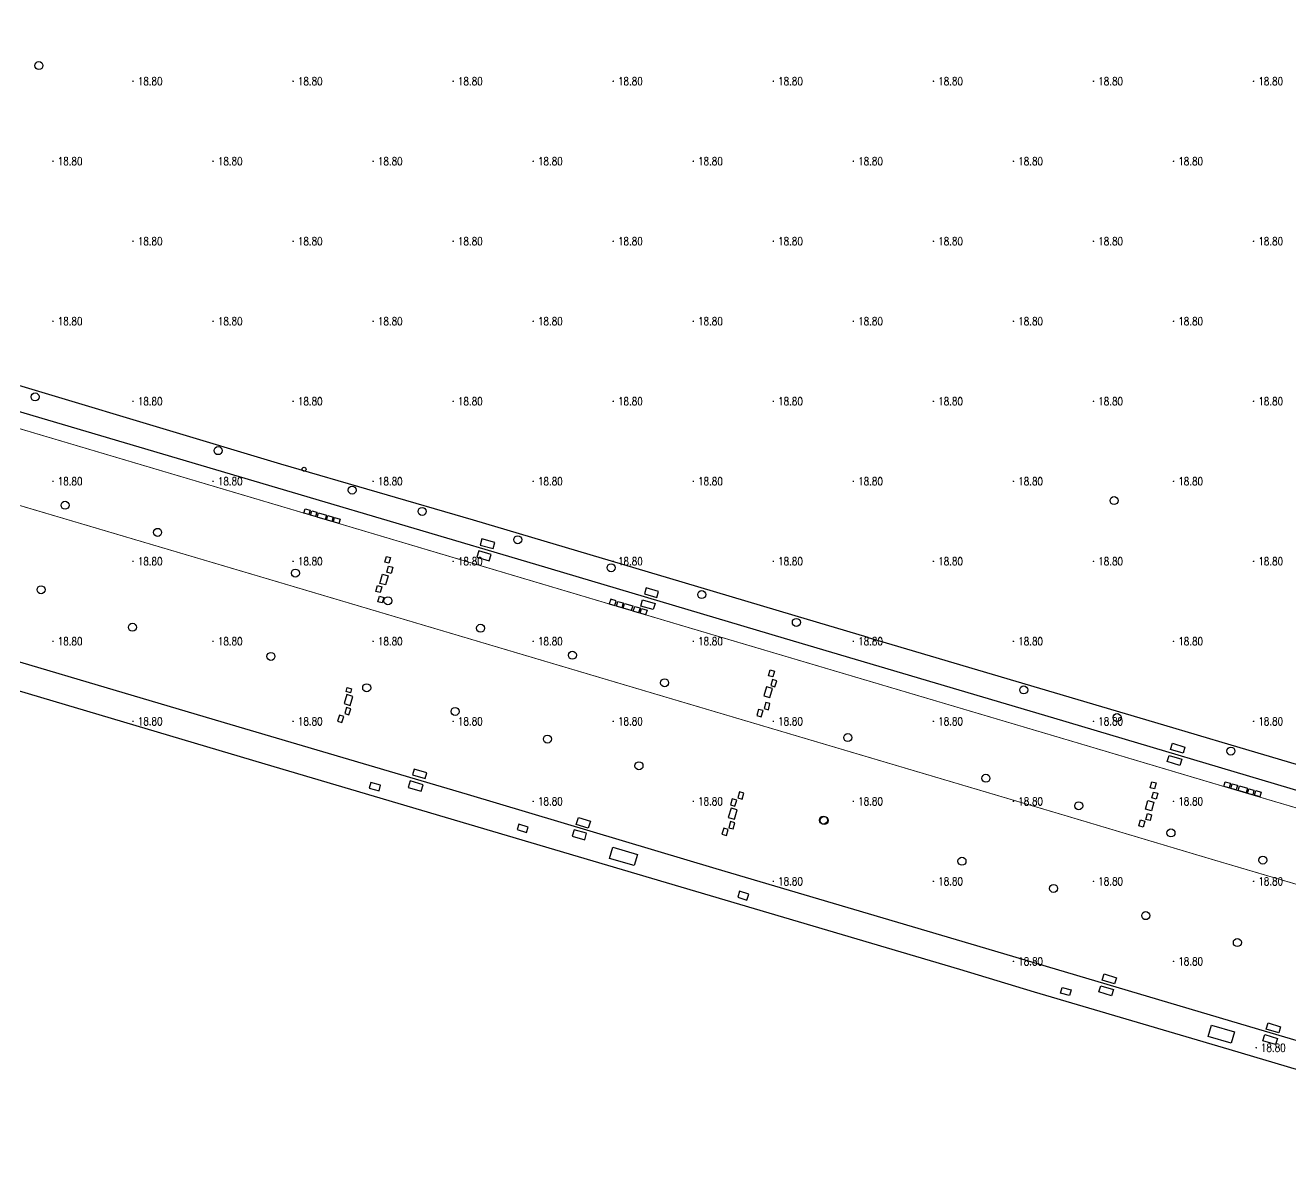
# Model space of a CAD drawing. Extents: x 404846 to 408477, y 3390929 to 3392894.
# Drawn here: x 406067.9 to 406226, y 3391548.5 to 3391691.4 of the extents above; entities that cross this region are included whole.
import ezdxf
from ezdxf.enums import TextEntityAlignment as Align

# ---------------------------------------------------------------- set-up
doc = ezdxf.new("R2010")
doc.units = 0
doc.header["$LTSCALE"] = 0.5
doc.layers.get('0').update_dxf_attribs({"linetype": 'CONTINUOUS'})
for name, color, linetype in [('3221', 6, 'CONTINUOUS'), ('DLSS', 4, 'CONTINUOUS'), ('FZTZ', 7, 'CONTINUOUS'), ('GCD', 1, 'CONTINUOUS'), ('GXYZ', 2, 'CONTINUOUS'), ('JMD', 6, 'CONTINUOUS')]:
    doc.layers.add(name, color=color, linetype=linetype)
doc.styles.add('HZ', font='rs.shx', dxfattribs={"width": 0.8, "bigfont": 'hztxt.shx'})
doc.linetypes.add('444', pattern='A,4.5,[145,AAA.SHX,S=1,R=0,X=0,Y=1],4.5,-0.5,[146,AAA.SHX,S=1,R=0,X=0,Y=0],-0.5', length=10)
doc.linetypes.add('445', pattern='A,8,-0.5,[147,AAA.SHX,S=1,R=0,X=0,Y=0],-1.5', length=10)

# ---------------------------------------------------------------- blocks, each defined once
blk = doc.blocks.new('GC200')
at = {"linetype": 'Continuous', "const_width": 0.2, "flags": 128}
blk.add_lwpolyline([(-0.1, 0, 1), (0.1, 0, 1)], format="xyb", close=True, dxfattribs=at)
blk = doc.blocks.new('gc170')
at = {"linetype": 'Continuous'}
blk.add_circle((0, 0), 0.5, dxfattribs=at)
blk = doc.blocks.new('gc188')
blk.add_circle((0, 0), 1)

msp = doc.modelspace()

# ---------------------------------------------------------------- linework, layer by layer
at = {"layer": '3221', "color": 6}
for points in [[(405808.271, 3391719.92, 19.638), (405830.758, 3391713.274, 19.26), (405874.14, 3391700.367, 19.474), (405924.657, 3391685.396, 19.144), (405936.752, 3391681.798, 19.114), (405972.082, 3391671.265, 19.695), (405994.146, 3391664.784, 19.216), (406010.252, 3391660.021, 18.977), (406061.062, 3391644.905, 19.137), (406101.252, 3391633.013, 19.101)], [(405799.769, 3391691.15, 19.638), (405822.229, 3391684.512, 19.26), (405865.595, 3391671.61, 19.474), (405916.122, 3391656.635, 19.144), (405928.2, 3391653.043, 19.114), (405928.181, 3391653.049, 19.114), (405963.569, 3391642.499, 19.695), (405985.618, 3391635.987, 19.216), (406001.709, 3391631.191, 18.977), (406052.507, 3391616.15, 19.137), (406092.74, 3391604.246, 19.101), (406092.747, 3391604.244, 19.101), (406123.114, 3391595.266, 19.424), (406154.17, 3391585.997, 19.424), (406187.854, 3391576.04, 19.394)], [(406101.252, 3391633.013, 19.101), (406131.657, 3391624.024, 19.424), (406162.712, 3391614.756, 19.424), (406196.359, 3391604.809, 19.394)], [(406196.359, 3391604.809, 19.394), (406229.384, 3391594.991, 19.624), (406274.477, 3391581.675, 19.052)], [(406187.854, 3391576.04, 19.394), (406220.861, 3391566.227, 19.624), (406265.981, 3391552.903, 19.052)]]:
    msp.add_polyline3d(points, dxfattribs=at)
at = {"layer": 'DLSS', "linetype": 'Continuous', "const_width": 0.1, "flags": 128}
for points, elevation in [([(405932.447, 3391671.321), (405977.088, 3391658.049), (406009.01, 3391648.611), (406055.584, 3391634.8), (406098.087, 3391622.21), (406148.1, 3391607.353), (406197.598, 3391592.671)], 19.238), ([(406058.199, 3391643.628), (406100.699, 3391631.004), (406150.704, 3391616.115), (406200.198, 3391601.434)], 19.247), ([(406200.198, 3391601.434), (406218.934, 3391595.851), (406274.287, 3391579.517)], 19.351), ([(406197.598, 3391592.671), (406216.331, 3391587.075), (406271.696, 3391570.738)], 19.351)]:
    msp.add_lwpolyline(points, dxfattribs=dict(at, elevation=elevation))
at = {"layer": 'DLSS', "linetype": 'Continuous', "flags": 128}
for points, elevation in [([(406059.395, 3391610.479), (406097.826, 3391599.073)], 19.532), ([(406097.826, 3391599.073), (406136.958, 3391587.499), (406184.609, 3391573.411)], 19.536), ([(406184.609, 3391573.411), (406193.945, 3391570.588), (406218.281, 3391563.417)], 19.689), ([(406218.281, 3391563.417), (406268.583, 3391548.465)], 19.5)]:
    msp.add_lwpolyline(points, dxfattribs=dict(at, elevation=elevation))
at = {"layer": 'FZTZ', "linetype": 'Continuous', "flags": 128}
for points, elevation in [([(406103.329, 3391630.221), (406102.689, 3391630.412), (406102.852, 3391630.958), (406103.491, 3391630.768), (406103.329, 3391630.221)], 19.736), ([(406103.689, 3391630.707), (406104.343, 3391630.508), (406104.178, 3391629.966), (406103.525, 3391630.165), (406103.689, 3391630.707)], 19.727), ([(406104.53, 3391630.451), (406105.543, 3391630.143), (406105.38, 3391629.606), (406104.367, 3391629.914), (406104.53, 3391630.451)], 19.727), ([(406105.707, 3391630.094), (406106.361, 3391629.895), (406106.199, 3391629.363), (406105.545, 3391629.562), (406105.707, 3391630.094)], 19.727), ([(406106.547, 3391629.838), (406107.223, 3391629.633), (406107.063, 3391629.105), (406106.387, 3391629.311), (406106.547, 3391629.838)], 19.727), ([(406126.551, 3391626.748), (406124.948, 3391627.186), (406124.737, 3391626.41), (406126.339, 3391625.973), (406126.551, 3391626.748)], 19.393), ([(406112.811, 3391624.278), (406113.025, 3391625), (406113.53, 3391624.85), (406113.316, 3391624.129), (406112.811, 3391624.278)], 19.644), ([(406126.094, 3391625.219), (406124.555, 3391625.686), (406124.317, 3391624.902), (406125.856, 3391624.436), (406126.094, 3391625.219)], 19.399), ([(406112.198, 3391621.622), (406112.512, 3391622.753), (406113.235, 3391622.551), (406112.921, 3391621.421), (406112.198, 3391621.622)], 19.634), ([(406113.076, 3391623.003), (406113.279, 3391623.771), (406113.811, 3391623.631), (406113.608, 3391622.862), (406113.076, 3391623.003)], 19.615), ([(406111.703, 3391620.625), (406111.904, 3391621.344), (406112.448, 3391621.192), (406112.247, 3391620.473), (406111.703, 3391620.625)], 19.672), ([(406147.016, 3391620.616), (406145.476, 3391621.078), (406145.248, 3391620.318), (406146.788, 3391619.856), (406147.016, 3391620.616)], 19.692), ([(406111.961, 3391619.327), (406112.167, 3391620.03), (406112.701, 3391619.873), (406112.495, 3391619.171), (406111.961, 3391619.327)], 19.686), ([(406141.726, 3391619.434), (406141.041, 3391619.637), (406140.866, 3391619.044), (406141.551, 3391618.841), (406141.726, 3391619.434)], 19.671), ([(406145.024, 3391619.564), (406146.575, 3391619.119), (406146.354, 3391618.349), (406144.803, 3391618.794), (406145.024, 3391619.564)], 19.692), ([(406141.938, 3391619.371), (406142.611, 3391619.172), (406142.436, 3391618.579), (406141.763, 3391618.778), (406141.938, 3391619.371)], 19.671), ([(406142.781, 3391619.122), (406143.792, 3391618.823), (406143.616, 3391618.228), (406142.605, 3391618.527), (406142.781, 3391619.122)], 19.671), ([(406144.037, 3391618.75), (406144.703, 3391618.553), (406144.527, 3391617.96), (406143.862, 3391618.157), (406144.037, 3391618.75)], 19.671), ([(406144.908, 3391618.493), (406145.585, 3391618.293), (406145.407, 3391617.694), (406144.731, 3391617.894), (406144.908, 3391618.493)], 19.671), ([(406160.772, 3391610.074), (406160.983, 3391610.816), (406161.511, 3391610.666), (406161.3, 3391609.924), (406160.772, 3391610.074)], 19.491), ([(406107.981, 3391608.097), (406108.13, 3391608.604), (406108.661, 3391608.448), (406108.512, 3391607.941), (406107.981, 3391608.097)], 19.813), ([(406160.498, 3391608.685), (406160.175, 3391607.562), (406160.934, 3391607.343), (406161.258, 3391608.466), (406160.498, 3391608.685)], 19.48), ([(406161.257, 3391609.618), (406161.027, 3391608.844), (406161.561, 3391608.686), (406161.79, 3391609.459), (406161.257, 3391609.618)], 19.48), ([(406108.084, 3391607.732), (406107.726, 3391606.589), (406108.469, 3391606.356), (406108.827, 3391607.5), (406108.084, 3391607.732)], 19.805), ([(406108.046, 3391606.118), (406107.809, 3391605.362), (406108.335, 3391605.198), (406108.571, 3391605.953), (406108.046, 3391606.118)], 19.796), ([(406159.523, 3391605.876), (406159.295, 3391605.106), (406159.84, 3391604.945), (406160.068, 3391605.715), (406159.523, 3391605.876)], 19.52), ([(406160.423, 3391606.73), (406160.216, 3391605.973), (406160.734, 3391605.832), (406160.941, 3391606.588), (406160.423, 3391606.73)], 19.468), ([(406107.144, 3391605.149), (406106.925, 3391604.411), (406107.461, 3391604.252), (406107.68, 3391604.99), (406107.144, 3391605.149)], 19.813), ([(406212.543, 3391600.381), (406210.978, 3391600.867), (406211.221, 3391601.649), (406212.786, 3391601.163), (406212.543, 3391600.381)], 19.605), ([(406212.145, 3391598.852), (406210.58, 3391599.339), (406210.824, 3391600.121), (406212.388, 3391599.635), (406212.145, 3391598.852)], 19.605), ([(406118.086, 3391597.936), (406116.498, 3391598.415), (406116.281, 3391597.698), (406117.869, 3391597.219), (406118.086, 3391597.936)], 19.479), ([(406112.294, 3391596.394), (406111.075, 3391596.734), (406110.882, 3391596.04), (406112.101, 3391595.701), (406112.294, 3391596.394)], 20.027), ([(406117.604, 3391596.455), (406116.004, 3391596.939), (406115.755, 3391596.115), (406117.355, 3391595.631), (406117.604, 3391596.455)], 19.459), ([(406209.172, 3391596.674), (406208.966, 3391595.937), (406208.428, 3391596.087), (406208.633, 3391596.824), (406209.172, 3391596.674)], 19.665), ([(406217.826, 3391596.823), (406218.479, 3391596.639), (406218.316, 3391596.057), (406217.662, 3391596.24), (406217.826, 3391596.823)], 19.756), ([(406218.702, 3391596.566), (406219.356, 3391596.382), (406219.192, 3391595.8), (406218.538, 3391595.983), (406218.702, 3391596.566)], 19.756), ([(406219.607, 3391596.304), (406220.597, 3391596.012), (406220.428, 3391595.44), (406219.438, 3391595.733), (406219.607, 3391596.304)], 19.763), ([(406220.756, 3391595.96), (406221.41, 3391595.776), (406221.246, 3391595.193), (406220.593, 3391595.377), (406220.756, 3391595.96)], 19.756), ([(406221.639, 3391595.723), (406222.293, 3391595.539), (406222.129, 3391594.956), (406221.475, 3391595.14), (406221.639, 3391595.723)], 19.756), ([(406156.236, 3391594.702), (406156.006, 3391593.957), (406156.563, 3391593.785), (406156.793, 3391594.529), (406156.236, 3391594.702)], 19.517), ([(406157.119, 3391595.56), (406156.911, 3391594.821), (406157.454, 3391594.669), (406157.662, 3391595.407), (406157.119, 3391595.56)], 19.517), ([(406208.887, 3391594.287), (406208.59, 3391593.189), (406207.859, 3391593.388), (406208.156, 3391594.485), (406208.887, 3391594.287)], 19.465), ([(406209.381, 3391595.388), (406209.175, 3391594.651), (406208.637, 3391594.801), (406208.842, 3391595.538), (406209.381, 3391595.388)], 19.665), ([(406156.078, 3391593.535), (406155.729, 3391592.374), (406156.49, 3391592.145), (406156.838, 3391593.306), (406156.078, 3391593.535)], 19.477), ([(406208.625, 3391592.708), (406208.419, 3391591.971), (406207.881, 3391592.122), (406208.086, 3391592.858), (406208.625, 3391592.708)], 19.665), ([(406130.722, 3391591.172), (406129.567, 3391591.52), (406129.364, 3391590.849), (406130.52, 3391590.501), (406130.722, 3391591.172)], 19.413), ([(406137.018, 3391592.372), (406138.525, 3391591.896), (406138.244, 3391591.006), (406136.736, 3391591.482), (406137.018, 3391592.372)], 19.75), ([(406155.157, 3391591.044), (406154.931, 3391590.268), (406155.497, 3391590.103), (406155.724, 3391590.879), (406155.157, 3391591.044)], 19.517), ([(406156.01, 3391591.844), (406155.797, 3391591.087), (406156.322, 3391590.939), (406156.535, 3391591.696), (406156.01, 3391591.844)], 19.517), ([(406207.771, 3391591.898), (406207.565, 3391591.162), (406207.027, 3391591.312), (406207.232, 3391592.048), (406207.771, 3391591.898)], 19.665), ([(406138.027, 3391590.393), (406136.473, 3391590.833), (406136.239, 3391590.006), (406137.792, 3391589.566), (406138.027, 3391590.393)], 19.741), ([(406141.311, 3391588.651), (406144.372, 3391587.75), (406143.957, 3391586.344), (406140.897, 3391587.245), (406141.311, 3391588.651)], 19.726), ([(406158.301, 3391582.783), (406157.147, 3391583.143), (406156.912, 3391582.391), (406158.066, 3391582.03), (406158.301, 3391582.783)], 19.737), ([(406203.994, 3391571.551), (406202.429, 3391572.037), (406202.672, 3391572.819), (406204.237, 3391572.333), (406203.994, 3391571.551)], 19.688), ([(406197.43, 3391571.125), (406198.555, 3391570.82), (406198.363, 3391570.111), (406197.238, 3391570.416), (406197.43, 3391571.125)], 19.863), ([(406203.597, 3391570.065), (406202.033, 3391570.552), (406202.276, 3391571.334), (406203.841, 3391570.847), (406203.597, 3391570.065)], 19.688), ([(406216.105, 3391566.422), (406218.964, 3391565.57), (406218.542, 3391564.154), (406215.683, 3391565.006), (406216.105, 3391566.422)], 19.536), ([(406224.494, 3391565.43), (406222.93, 3391565.916), (406223.173, 3391566.698), (406224.738, 3391566.212), (406224.494, 3391565.43)], 19.688), ([(406224.101, 3391563.976), (406222.536, 3391564.462), (406222.779, 3391565.245), (406224.344, 3391564.758), (406224.101, 3391563.976)], 19.688)]:
    msp.add_lwpolyline(points, close=True, dxfattribs=dict(at, elevation=elevation))
at = {"layer": 'JMD', "linetype": '444', "elevation": 21.345, "flags": 128}
msp.add_lwpolyline([(406173.196, 3391614.843), (406164.071, 3391617.546), (406149.967, 3391621.755), (406123.884, 3391629.522), (406099.832, 3391636.534), (406055.665, 3391649.763), (406013.646, 3391662.249), (405998.4, 3391666.733), (405974.247, 3391673.873), (405936.312, 3391685.139), (405846.427, 3391711.79), (405836.304, 3391714.753), (405810.371, 3391722.429)], dxfattribs=at)
at = {"layer": 'JMD', "linetype": '445', "elevation": 21.371, "flags": 128}
msp.add_lwpolyline([(406173.196, 3391614.843), (406210.105, 3391603.935), (406218.518, 3391601.426), (406230.763, 3391597.823)], dxfattribs=at)

# ---------------------------------------------------------------- block references
at = {"layer": 'GCD', "linetype": 'Continuous'}
ref = msp.add_blockref('GC200', (406081.358, 3391684.379, 18.8), dxfattribs=dict(at, xscale=0.5, yscale=0.5, zscale=0.5))
ref.add_attrib('height', '18.80', dxfattribs={"linetype": 'Continuous', "height": 1, "style": 'HZ', "width": 0.8}).set_placement((406081.958, 3391684.379, 18.8), align=Align.MIDDLE_LEFT)
ref = msp.add_blockref('GC200', (406101.358, 3391684.379, 18.8), dxfattribs=dict(at, xscale=0.5, yscale=0.5, zscale=0.5))
ref.add_attrib('height', '18.80', dxfattribs={"linetype": 'Continuous', "height": 1, "style": 'HZ', "width": 0.8}).set_placement((406101.958, 3391684.379, 18.8), align=Align.MIDDLE_LEFT)
ref = msp.add_blockref('GC200', (406121.358, 3391684.379, 18.8), dxfattribs=dict(at, xscale=0.5, yscale=0.5, zscale=0.5))
ref.add_attrib('height', '18.80', dxfattribs={"linetype": 'Continuous', "height": 1, "style": 'HZ', "width": 0.8}).set_placement((406121.958, 3391684.379, 18.8), align=Align.MIDDLE_LEFT)
ref = msp.add_blockref('GC200', (406141.358, 3391684.379, 18.8), dxfattribs=dict(at, xscale=0.5, yscale=0.5, zscale=0.5))
ref.add_attrib('height', '18.80', dxfattribs={"linetype": 'Continuous', "height": 1, "style": 'HZ', "width": 0.8}).set_placement((406141.958, 3391684.379, 18.8), align=Align.MIDDLE_LEFT)
ref = msp.add_blockref('GC200', (406161.358, 3391684.379, 18.8), dxfattribs=dict(at, xscale=0.5, yscale=0.5, zscale=0.5))
ref.add_attrib('height', '18.80', dxfattribs={"linetype": 'Continuous', "height": 1, "style": 'HZ', "width": 0.8}).set_placement((406161.958, 3391684.379, 18.8), align=Align.MIDDLE_LEFT)
ref = msp.add_blockref('GC200', (406181.358, 3391684.379, 18.8), dxfattribs=dict(at, xscale=0.5, yscale=0.5, zscale=0.5))
ref.add_attrib('height', '18.80', dxfattribs={"linetype": 'Continuous', "height": 1, "style": 'HZ', "width": 0.8}).set_placement((406181.958, 3391684.379, 18.8), align=Align.MIDDLE_LEFT)
ref = msp.add_blockref('GC200', (406201.358, 3391684.379, 18.8), dxfattribs=dict(at, xscale=0.5, yscale=0.5, zscale=0.5))
ref.add_attrib('height', '18.80', dxfattribs={"linetype": 'Continuous', "height": 1, "style": 'HZ', "width": 0.8}).set_placement((406201.958, 3391684.379, 18.8), align=Align.MIDDLE_LEFT)
ref = msp.add_blockref('GC200', (406221.358, 3391684.379, 18.8), dxfattribs=dict(at, xscale=0.5, yscale=0.5, zscale=0.5))
ref.add_attrib('height', '18.80', dxfattribs={"linetype": 'Continuous', "height": 1, "style": 'HZ', "width": 0.8}).set_placement((406221.958, 3391684.379, 18.8), align=Align.MIDDLE_LEFT)
ref = msp.add_blockref('GC200', (406071.358, 3391674.379, 18.8), dxfattribs=dict(at, xscale=0.5, yscale=0.5, zscale=0.5))
ref.add_attrib('height', '18.80', dxfattribs={"linetype": 'Continuous', "height": 1, "style": 'HZ', "width": 0.8}).set_placement((406071.958, 3391674.379, 18.8), align=Align.MIDDLE_LEFT)
ref = msp.add_blockref('GC200', (406091.358, 3391674.379, 18.8), dxfattribs=dict(at, xscale=0.5, yscale=0.5, zscale=0.5))
ref.add_attrib('height', '18.80', dxfattribs={"linetype": 'Continuous', "height": 1, "style": 'HZ', "width": 0.8}).set_placement((406091.958, 3391674.379, 18.8), align=Align.MIDDLE_LEFT)
ref = msp.add_blockref('GC200', (406111.358, 3391674.379, 18.8), dxfattribs=dict(at, xscale=0.5, yscale=0.5, zscale=0.5))
ref.add_attrib('height', '18.80', dxfattribs={"linetype": 'Continuous', "height": 1, "style": 'HZ', "width": 0.8}).set_placement((406111.958, 3391674.379, 18.8), align=Align.MIDDLE_LEFT)
ref = msp.add_blockref('GC200', (406131.358, 3391674.379, 18.8), dxfattribs=dict(at, xscale=0.5, yscale=0.5, zscale=0.5))
ref.add_attrib('height', '18.80', dxfattribs={"linetype": 'Continuous', "height": 1, "style": 'HZ', "width": 0.8}).set_placement((406131.958, 3391674.379, 18.8), align=Align.MIDDLE_LEFT)
ref = msp.add_blockref('GC200', (406151.358, 3391674.379, 18.8), dxfattribs=dict(at, xscale=0.5, yscale=0.5, zscale=0.5))
ref.add_attrib('height', '18.80', dxfattribs={"linetype": 'Continuous', "height": 1, "style": 'HZ', "width": 0.8}).set_placement((406151.958, 3391674.379, 18.8), align=Align.MIDDLE_LEFT)
ref = msp.add_blockref('GC200', (406171.358, 3391674.379, 18.8), dxfattribs=dict(at, xscale=0.5, yscale=0.5, zscale=0.5))
ref.add_attrib('height', '18.80', dxfattribs={"linetype": 'Continuous', "height": 1, "style": 'HZ', "width": 0.8}).set_placement((406171.958, 3391674.379, 18.8), align=Align.MIDDLE_LEFT)
ref = msp.add_blockref('GC200', (406191.358, 3391674.379, 18.8), dxfattribs=dict(at, xscale=0.5, yscale=0.5, zscale=0.5))
ref.add_attrib('height', '18.80', dxfattribs={"linetype": 'Continuous', "height": 1, "style": 'HZ', "width": 0.8}).set_placement((406191.958, 3391674.379, 18.8), align=Align.MIDDLE_LEFT)
ref = msp.add_blockref('GC200', (406211.358, 3391674.379, 18.8), dxfattribs=dict(at, xscale=0.5, yscale=0.5, zscale=0.5))
ref.add_attrib('height', '18.80', dxfattribs={"linetype": 'Continuous', "height": 1, "style": 'HZ', "width": 0.8}).set_placement((406211.958, 3391674.379, 18.8), align=Align.MIDDLE_LEFT)
ref = msp.add_blockref('GC200', (406081.358, 3391664.379, 18.8), dxfattribs=dict(at, xscale=0.5, yscale=0.5, zscale=0.5))
ref.add_attrib('height', '18.80', dxfattribs={"linetype": 'Continuous', "height": 1, "style": 'HZ', "width": 0.8}).set_placement((406081.958, 3391664.379, 18.8), align=Align.MIDDLE_LEFT)
ref = msp.add_blockref('GC200', (406101.358, 3391664.379, 18.8), dxfattribs=dict(at, xscale=0.5, yscale=0.5, zscale=0.5))
ref.add_attrib('height', '18.80', dxfattribs={"linetype": 'Continuous', "height": 1, "style": 'HZ', "width": 0.8}).set_placement((406101.958, 3391664.379, 18.8), align=Align.MIDDLE_LEFT)
ref = msp.add_blockref('GC200', (406121.358, 3391664.379, 18.8), dxfattribs=dict(at, xscale=0.5, yscale=0.5, zscale=0.5))
ref.add_attrib('height', '18.80', dxfattribs={"linetype": 'Continuous', "height": 1, "style": 'HZ', "width": 0.8}).set_placement((406121.958, 3391664.379, 18.8), align=Align.MIDDLE_LEFT)
ref = msp.add_blockref('GC200', (406141.358, 3391664.379, 18.8), dxfattribs=dict(at, xscale=0.5, yscale=0.5, zscale=0.5))
ref.add_attrib('height', '18.80', dxfattribs={"linetype": 'Continuous', "height": 1, "style": 'HZ', "width": 0.8}).set_placement((406141.958, 3391664.379, 18.8), align=Align.MIDDLE_LEFT)
ref = msp.add_blockref('GC200', (406161.358, 3391664.379, 18.8), dxfattribs=dict(at, xscale=0.5, yscale=0.5, zscale=0.5))
ref.add_attrib('height', '18.80', dxfattribs={"linetype": 'Continuous', "height": 1, "style": 'HZ', "width": 0.8}).set_placement((406161.958, 3391664.379, 18.8), align=Align.MIDDLE_LEFT)
ref = msp.add_blockref('GC200', (406181.358, 3391664.379, 18.8), dxfattribs=dict(at, xscale=0.5, yscale=0.5, zscale=0.5))
ref.add_attrib('height', '18.80', dxfattribs={"linetype": 'Continuous', "height": 1, "style": 'HZ', "width": 0.8}).set_placement((406181.958, 3391664.379, 18.8), align=Align.MIDDLE_LEFT)
ref = msp.add_blockref('GC200', (406201.358, 3391664.379, 18.8), dxfattribs=dict(at, xscale=0.5, yscale=0.5, zscale=0.5))
ref.add_attrib('height', '18.80', dxfattribs={"linetype": 'Continuous', "height": 1, "style": 'HZ', "width": 0.8}).set_placement((406201.958, 3391664.379, 18.8), align=Align.MIDDLE_LEFT)
ref = msp.add_blockref('GC200', (406221.358, 3391664.379, 18.8), dxfattribs=dict(at, xscale=0.5, yscale=0.5, zscale=0.5))
ref.add_attrib('height', '18.80', dxfattribs={"linetype": 'Continuous', "height": 1, "style": 'HZ', "width": 0.8}).set_placement((406221.958, 3391664.379, 18.8), align=Align.MIDDLE_LEFT)
ref = msp.add_blockref('GC200', (406071.358, 3391654.379, 18.8), dxfattribs=dict(at, xscale=0.5, yscale=0.5, zscale=0.5))
ref.add_attrib('height', '18.80', dxfattribs={"linetype": 'Continuous', "height": 1, "style": 'HZ', "width": 0.8}).set_placement((406071.958, 3391654.379, 18.8), align=Align.MIDDLE_LEFT)
ref = msp.add_blockref('GC200', (406091.358, 3391654.379, 18.8), dxfattribs=dict(at, xscale=0.5, yscale=0.5, zscale=0.5))
ref.add_attrib('height', '18.80', dxfattribs={"linetype": 'Continuous', "height": 1, "style": 'HZ', "width": 0.8}).set_placement((406091.958, 3391654.379, 18.8), align=Align.MIDDLE_LEFT)
ref = msp.add_blockref('GC200', (406111.358, 3391654.379, 18.8), dxfattribs=dict(at, xscale=0.5, yscale=0.5, zscale=0.5))
ref.add_attrib('height', '18.80', dxfattribs={"linetype": 'Continuous', "height": 1, "style": 'HZ', "width": 0.8}).set_placement((406111.958, 3391654.379, 18.8), align=Align.MIDDLE_LEFT)
ref = msp.add_blockref('GC200', (406131.358, 3391654.379, 18.8), dxfattribs=dict(at, xscale=0.5, yscale=0.5, zscale=0.5))
ref.add_attrib('height', '18.80', dxfattribs={"linetype": 'Continuous', "height": 1, "style": 'HZ', "width": 0.8}).set_placement((406131.958, 3391654.379, 18.8), align=Align.MIDDLE_LEFT)
ref = msp.add_blockref('GC200', (406151.358, 3391654.379, 18.8), dxfattribs=dict(at, xscale=0.5, yscale=0.5, zscale=0.5))
ref.add_attrib('height', '18.80', dxfattribs={"linetype": 'Continuous', "height": 1, "style": 'HZ', "width": 0.8}).set_placement((406151.958, 3391654.379, 18.8), align=Align.MIDDLE_LEFT)
ref = msp.add_blockref('GC200', (406171.358, 3391654.379, 18.8), dxfattribs=dict(at, xscale=0.5, yscale=0.5, zscale=0.5))
ref.add_attrib('height', '18.80', dxfattribs={"linetype": 'Continuous', "height": 1, "style": 'HZ', "width": 0.8}).set_placement((406171.958, 3391654.379, 18.8), align=Align.MIDDLE_LEFT)
ref = msp.add_blockref('GC200', (406191.358, 3391654.379, 18.8), dxfattribs=dict(at, xscale=0.5, yscale=0.5, zscale=0.5))
ref.add_attrib('height', '18.80', dxfattribs={"linetype": 'Continuous', "height": 1, "style": 'HZ', "width": 0.8}).set_placement((406191.958, 3391654.379, 18.8), align=Align.MIDDLE_LEFT)
ref = msp.add_blockref('GC200', (406211.358, 3391654.379, 18.8), dxfattribs=dict(at, xscale=0.5, yscale=0.5, zscale=0.5))
ref.add_attrib('height', '18.80', dxfattribs={"linetype": 'Continuous', "height": 1, "style": 'HZ', "width": 0.8}).set_placement((406211.958, 3391654.379, 18.8), align=Align.MIDDLE_LEFT)
ref = msp.add_blockref('GC200', (406081.358, 3391644.379, 18.8), dxfattribs=dict(at, xscale=0.5, yscale=0.5, zscale=0.5))
ref.add_attrib('height', '18.80', dxfattribs={"linetype": 'Continuous', "height": 1, "style": 'HZ', "width": 0.8}).set_placement((406081.958, 3391644.379, 18.8), align=Align.MIDDLE_LEFT)
ref = msp.add_blockref('GC200', (406101.358, 3391644.379, 18.8), dxfattribs=dict(at, xscale=0.5, yscale=0.5, zscale=0.5))
ref.add_attrib('height', '18.80', dxfattribs={"linetype": 'Continuous', "height": 1, "style": 'HZ', "width": 0.8}).set_placement((406101.958, 3391644.379, 18.8), align=Align.MIDDLE_LEFT)
ref = msp.add_blockref('GC200', (406121.358, 3391644.379, 18.8), dxfattribs=dict(at, xscale=0.5, yscale=0.5, zscale=0.5))
ref.add_attrib('height', '18.80', dxfattribs={"linetype": 'Continuous', "height": 1, "style": 'HZ', "width": 0.8}).set_placement((406121.958, 3391644.379, 18.8), align=Align.MIDDLE_LEFT)
ref = msp.add_blockref('GC200', (406141.358, 3391644.379, 18.8), dxfattribs=dict(at, xscale=0.5, yscale=0.5, zscale=0.5))
ref.add_attrib('height', '18.80', dxfattribs={"linetype": 'Continuous', "height": 1, "style": 'HZ', "width": 0.8}).set_placement((406141.958, 3391644.379, 18.8), align=Align.MIDDLE_LEFT)
ref = msp.add_blockref('GC200', (406161.358, 3391644.379, 18.8), dxfattribs=dict(at, xscale=0.5, yscale=0.5, zscale=0.5))
ref.add_attrib('height', '18.80', dxfattribs={"linetype": 'Continuous', "height": 1, "style": 'HZ', "width": 0.8}).set_placement((406161.958, 3391644.379, 18.8), align=Align.MIDDLE_LEFT)
ref = msp.add_blockref('GC200', (406181.358, 3391644.379, 18.8), dxfattribs=dict(at, xscale=0.5, yscale=0.5, zscale=0.5))
ref.add_attrib('height', '18.80', dxfattribs={"linetype": 'Continuous', "height": 1, "style": 'HZ', "width": 0.8}).set_placement((406181.958, 3391644.379, 18.8), align=Align.MIDDLE_LEFT)
ref = msp.add_blockref('GC200', (406201.358, 3391644.379, 18.8), dxfattribs=dict(at, xscale=0.5, yscale=0.5, zscale=0.5))
ref.add_attrib('height', '18.80', dxfattribs={"linetype": 'Continuous', "height": 1, "style": 'HZ', "width": 0.8}).set_placement((406201.958, 3391644.379, 18.8), align=Align.MIDDLE_LEFT)
ref = msp.add_blockref('GC200', (406221.358, 3391644.379, 18.8), dxfattribs=dict(at, xscale=0.5, yscale=0.5, zscale=0.5))
ref.add_attrib('height', '18.80', dxfattribs={"linetype": 'Continuous', "height": 1, "style": 'HZ', "width": 0.8}).set_placement((406221.958, 3391644.379, 18.8), align=Align.MIDDLE_LEFT)
ref = msp.add_blockref('GC200', (406071.358, 3391634.379, 18.8), dxfattribs=dict(at, xscale=0.5, yscale=0.5, zscale=0.5))
ref.add_attrib('height', '18.80', dxfattribs={"linetype": 'Continuous', "height": 1, "style": 'HZ', "width": 0.8}).set_placement((406071.958, 3391634.379, 18.8), align=Align.MIDDLE_LEFT)
ref = msp.add_blockref('GC200', (406091.358, 3391634.379, 18.8), dxfattribs=dict(at, xscale=0.5, yscale=0.5, zscale=0.5))
ref.add_attrib('height', '18.80', dxfattribs={"linetype": 'Continuous', "height": 1, "style": 'HZ', "width": 0.8}).set_placement((406091.958, 3391634.379, 18.8), align=Align.MIDDLE_LEFT)
ref = msp.add_blockref('GC200', (406111.358, 3391634.379, 18.8), dxfattribs=dict(at, xscale=0.5, yscale=0.5, zscale=0.5))
ref.add_attrib('height', '18.80', dxfattribs={"linetype": 'Continuous', "height": 1, "style": 'HZ', "width": 0.8}).set_placement((406111.958, 3391634.379, 18.8), align=Align.MIDDLE_LEFT)
ref = msp.add_blockref('GC200', (406131.358, 3391634.379, 18.8), dxfattribs=dict(at, xscale=0.5, yscale=0.5, zscale=0.5))
ref.add_attrib('height', '18.80', dxfattribs={"linetype": 'Continuous', "height": 1, "style": 'HZ', "width": 0.8}).set_placement((406131.958, 3391634.379, 18.8), align=Align.MIDDLE_LEFT)
ref = msp.add_blockref('GC200', (406151.358, 3391634.379, 18.8), dxfattribs=dict(at, xscale=0.5, yscale=0.5, zscale=0.5))
ref.add_attrib('height', '18.80', dxfattribs={"linetype": 'Continuous', "height": 1, "style": 'HZ', "width": 0.8}).set_placement((406151.958, 3391634.379, 18.8), align=Align.MIDDLE_LEFT)
ref = msp.add_blockref('GC200', (406171.358, 3391634.379, 18.8), dxfattribs=dict(at, xscale=0.5, yscale=0.5, zscale=0.5))
ref.add_attrib('height', '18.80', dxfattribs={"linetype": 'Continuous', "height": 1, "style": 'HZ', "width": 0.8}).set_placement((406171.958, 3391634.379, 18.8), align=Align.MIDDLE_LEFT)
ref = msp.add_blockref('GC200', (406191.358, 3391634.379, 18.8), dxfattribs=dict(at, xscale=0.5, yscale=0.5, zscale=0.5))
ref.add_attrib('height', '18.80', dxfattribs={"linetype": 'Continuous', "height": 1, "style": 'HZ', "width": 0.8}).set_placement((406191.958, 3391634.379, 18.8), align=Align.MIDDLE_LEFT)
ref = msp.add_blockref('GC200', (406211.358, 3391634.379, 18.8), dxfattribs=dict(at, xscale=0.5, yscale=0.5, zscale=0.5))
ref.add_attrib('height', '18.80', dxfattribs={"linetype": 'Continuous', "height": 1, "style": 'HZ', "width": 0.8}).set_placement((406211.958, 3391634.379, 18.8), align=Align.MIDDLE_LEFT)
ref = msp.add_blockref('GC200', (406081.358, 3391624.379, 18.8), dxfattribs=dict(at, xscale=0.5, yscale=0.5, zscale=0.5))
ref.add_attrib('height', '18.80', dxfattribs={"linetype": 'Continuous', "height": 1, "style": 'HZ', "width": 0.8}).set_placement((406081.958, 3391624.379, 18.8), align=Align.MIDDLE_LEFT)
ref = msp.add_blockref('GC200', (406101.358, 3391624.379, 18.8), dxfattribs=dict(at, xscale=0.5, yscale=0.5, zscale=0.5))
ref.add_attrib('height', '18.80', dxfattribs={"linetype": 'Continuous', "height": 1, "style": 'HZ', "width": 0.8}).set_placement((406101.958, 3391624.379, 18.8), align=Align.MIDDLE_LEFT)
ref = msp.add_blockref('GC200', (406121.358, 3391624.379, 18.8), dxfattribs=dict(at, xscale=0.5, yscale=0.5, zscale=0.5))
ref.add_attrib('height', '18.80', dxfattribs={"linetype": 'Continuous', "height": 1, "style": 'HZ', "width": 0.8}).set_placement((406121.958, 3391624.379, 18.8), align=Align.MIDDLE_LEFT)
ref = msp.add_blockref('GC200', (406141.358, 3391624.379, 18.8), dxfattribs=dict(at, xscale=0.5, yscale=0.5, zscale=0.5))
ref.add_attrib('height', '18.80', dxfattribs={"linetype": 'Continuous', "height": 1, "style": 'HZ', "width": 0.8}).set_placement((406141.958, 3391624.379, 18.8), align=Align.MIDDLE_LEFT)
ref = msp.add_blockref('GC200', (406161.358, 3391624.379, 18.8), dxfattribs=dict(at, xscale=0.5, yscale=0.5, zscale=0.5))
ref.add_attrib('height', '18.80', dxfattribs={"linetype": 'Continuous', "height": 1, "style": 'HZ', "width": 0.8}).set_placement((406161.958, 3391624.379, 18.8), align=Align.MIDDLE_LEFT)
ref = msp.add_blockref('GC200', (406181.358, 3391624.379, 18.8), dxfattribs=dict(at, xscale=0.5, yscale=0.5, zscale=0.5))
ref.add_attrib('height', '18.80', dxfattribs={"linetype": 'Continuous', "height": 1, "style": 'HZ', "width": 0.8}).set_placement((406181.958, 3391624.379, 18.8), align=Align.MIDDLE_LEFT)
ref = msp.add_blockref('GC200', (406201.358, 3391624.379, 18.8), dxfattribs=dict(at, xscale=0.5, yscale=0.5, zscale=0.5))
ref.add_attrib('height', '18.80', dxfattribs={"linetype": 'Continuous', "height": 1, "style": 'HZ', "width": 0.8}).set_placement((406201.958, 3391624.379, 18.8), align=Align.MIDDLE_LEFT)
ref = msp.add_blockref('GC200', (406221.358, 3391624.379, 18.8), dxfattribs=dict(at, xscale=0.5, yscale=0.5, zscale=0.5))
ref.add_attrib('height', '18.80', dxfattribs={"linetype": 'Continuous', "height": 1, "style": 'HZ', "width": 0.8}).set_placement((406221.958, 3391624.379, 18.8), align=Align.MIDDLE_LEFT)
ref = msp.add_blockref('GC200', (406071.358, 3391614.379, 18.8), dxfattribs=dict(at, xscale=0.5, yscale=0.5, zscale=0.5))
ref.add_attrib('height', '18.80', dxfattribs={"linetype": 'Continuous', "height": 1, "style": 'HZ', "width": 0.8}).set_placement((406071.958, 3391614.379, 18.8), align=Align.MIDDLE_LEFT)
ref = msp.add_blockref('GC200', (406091.358, 3391614.379, 18.8), dxfattribs=dict(at, xscale=0.5, yscale=0.5, zscale=0.5))
ref.add_attrib('height', '18.80', dxfattribs={"linetype": 'Continuous', "height": 1, "style": 'HZ', "width": 0.8}).set_placement((406091.958, 3391614.379, 18.8), align=Align.MIDDLE_LEFT)
ref = msp.add_blockref('GC200', (406111.358, 3391614.379, 18.8), dxfattribs=dict(at, xscale=0.5, yscale=0.5, zscale=0.5))
ref.add_attrib('height', '18.80', dxfattribs={"linetype": 'Continuous', "height": 1, "style": 'HZ', "width": 0.8}).set_placement((406111.958, 3391614.379, 18.8), align=Align.MIDDLE_LEFT)
ref = msp.add_blockref('GC200', (406131.358, 3391614.379, 18.8), dxfattribs=dict(at, xscale=0.5, yscale=0.5, zscale=0.5))
ref.add_attrib('height', '18.80', dxfattribs={"linetype": 'Continuous', "height": 1, "style": 'HZ', "width": 0.8}).set_placement((406131.958, 3391614.379, 18.8), align=Align.MIDDLE_LEFT)
ref = msp.add_blockref('GC200', (406151.358, 3391614.379, 18.8), dxfattribs=dict(at, xscale=0.5, yscale=0.5, zscale=0.5))
ref.add_attrib('height', '18.80', dxfattribs={"linetype": 'Continuous', "height": 1, "style": 'HZ', "width": 0.8}).set_placement((406151.958, 3391614.379, 18.8), align=Align.MIDDLE_LEFT)
ref = msp.add_blockref('GC200', (406171.358, 3391614.379, 18.8), dxfattribs=dict(at, xscale=0.5, yscale=0.5, zscale=0.5))
ref.add_attrib('height', '18.80', dxfattribs={"linetype": 'Continuous', "height": 1, "style": 'HZ', "width": 0.8}).set_placement((406171.958, 3391614.379, 18.8), align=Align.MIDDLE_LEFT)
ref = msp.add_blockref('GC200', (406191.358, 3391614.379, 18.8), dxfattribs=dict(at, xscale=0.5, yscale=0.5, zscale=0.5))
ref.add_attrib('height', '18.80', dxfattribs={"linetype": 'Continuous', "height": 1, "style": 'HZ', "width": 0.8}).set_placement((406191.958, 3391614.379, 18.8), align=Align.MIDDLE_LEFT)
ref = msp.add_blockref('GC200', (406211.358, 3391614.379, 18.8), dxfattribs=dict(at, xscale=0.5, yscale=0.5, zscale=0.5))
ref.add_attrib('height', '18.80', dxfattribs={"linetype": 'Continuous', "height": 1, "style": 'HZ', "width": 0.8}).set_placement((406211.958, 3391614.379, 18.8), align=Align.MIDDLE_LEFT)
ref = msp.add_blockref('GC200', (406081.358, 3391604.379, 18.8), dxfattribs=dict(at, xscale=0.5, yscale=0.5, zscale=0.5))
ref.add_attrib('height', '18.80', dxfattribs={"linetype": 'Continuous', "height": 1, "style": 'HZ', "width": 0.8}).set_placement((406081.958, 3391604.379, 18.8), align=Align.MIDDLE_LEFT)
ref = msp.add_blockref('GC200', (406101.358, 3391604.379, 18.8), dxfattribs=dict(at, xscale=0.5, yscale=0.5, zscale=0.5))
ref.add_attrib('height', '18.80', dxfattribs={"linetype": 'Continuous', "height": 1, "style": 'HZ', "width": 0.8}).set_placement((406101.958, 3391604.379, 18.8), align=Align.MIDDLE_LEFT)
ref = msp.add_blockref('GC200', (406121.358, 3391604.379, 18.8), dxfattribs=dict(at, xscale=0.5, yscale=0.5, zscale=0.5))
ref.add_attrib('height', '18.80', dxfattribs={"linetype": 'Continuous', "height": 1, "style": 'HZ', "width": 0.8}).set_placement((406121.958, 3391604.379, 18.8), align=Align.MIDDLE_LEFT)
ref = msp.add_blockref('GC200', (406141.358, 3391604.379, 18.8), dxfattribs=dict(at, xscale=0.5, yscale=0.5, zscale=0.5))
ref.add_attrib('height', '18.80', dxfattribs={"linetype": 'Continuous', "height": 1, "style": 'HZ', "width": 0.8}).set_placement((406141.958, 3391604.379, 18.8), align=Align.MIDDLE_LEFT)
ref = msp.add_blockref('GC200', (406161.358, 3391604.379, 18.8), dxfattribs=dict(at, xscale=0.5, yscale=0.5, zscale=0.5))
ref.add_attrib('height', '18.80', dxfattribs={"linetype": 'Continuous', "height": 1, "style": 'HZ', "width": 0.8}).set_placement((406161.958, 3391604.379, 18.8), align=Align.MIDDLE_LEFT)
ref = msp.add_blockref('GC200', (406181.358, 3391604.379, 18.8), dxfattribs=dict(at, xscale=0.5, yscale=0.5, zscale=0.5))
ref.add_attrib('height', '18.80', dxfattribs={"linetype": 'Continuous', "height": 1, "style": 'HZ', "width": 0.8}).set_placement((406181.958, 3391604.379, 18.8), align=Align.MIDDLE_LEFT)
ref = msp.add_blockref('GC200', (406201.358, 3391604.379, 18.8), dxfattribs=dict(at, xscale=0.5, yscale=0.5, zscale=0.5))
ref.add_attrib('height', '18.80', dxfattribs={"linetype": 'Continuous', "height": 1, "style": 'HZ', "width": 0.8}).set_placement((406201.958, 3391604.379, 18.8), align=Align.MIDDLE_LEFT)
ref = msp.add_blockref('GC200', (406221.358, 3391604.379, 18.8), dxfattribs=dict(at, xscale=0.5, yscale=0.5, zscale=0.5))
ref.add_attrib('height', '18.80', dxfattribs={"linetype": 'Continuous', "height": 1, "style": 'HZ', "width": 0.8}).set_placement((406221.958, 3391604.379, 18.8), align=Align.MIDDLE_LEFT)
ref = msp.add_blockref('GC200', (406131.358, 3391594.379, 18.8), dxfattribs=dict(at, xscale=0.5, yscale=0.5, zscale=0.5))
ref.add_attrib('height', '18.80', dxfattribs={"linetype": 'Continuous', "height": 1, "style": 'HZ', "width": 0.8}).set_placement((406131.958, 3391594.379, 18.8), align=Align.MIDDLE_LEFT)
ref = msp.add_blockref('GC200', (406151.358, 3391594.379, 18.8), dxfattribs=dict(at, xscale=0.5, yscale=0.5, zscale=0.5))
ref.add_attrib('height', '18.80', dxfattribs={"linetype": 'Continuous', "height": 1, "style": 'HZ', "width": 0.8}).set_placement((406151.958, 3391594.379, 18.8), align=Align.MIDDLE_LEFT)
ref = msp.add_blockref('GC200', (406171.358, 3391594.379, 18.8), dxfattribs=dict(at, xscale=0.5, yscale=0.5, zscale=0.5))
ref.add_attrib('height', '18.80', dxfattribs={"linetype": 'Continuous', "height": 1, "style": 'HZ', "width": 0.8}).set_placement((406171.958, 3391594.379, 18.8), align=Align.MIDDLE_LEFT)
ref = msp.add_blockref('GC200', (406191.358, 3391594.379, 18.8), dxfattribs=dict(at, xscale=0.5, yscale=0.5, zscale=0.5))
ref.add_attrib('height', '18.80', dxfattribs={"linetype": 'Continuous', "height": 1, "style": 'HZ', "width": 0.8}).set_placement((406191.958, 3391594.379, 18.8), align=Align.MIDDLE_LEFT)
ref = msp.add_blockref('GC200', (406211.358, 3391594.379, 18.8), dxfattribs=dict(at, xscale=0.5, yscale=0.5, zscale=0.5))
ref.add_attrib('height', '18.80', dxfattribs={"linetype": 'Continuous', "height": 1, "style": 'HZ', "width": 0.8}).set_placement((406211.958, 3391594.379, 18.8), align=Align.MIDDLE_LEFT)
ref = msp.add_blockref('GC200', (406161.358, 3391584.379, 18.8), dxfattribs=dict(at, xscale=0.5, yscale=0.5, zscale=0.5))
ref.add_attrib('height', '18.80', dxfattribs={"linetype": 'Continuous', "height": 1, "style": 'HZ', "width": 0.8}).set_placement((406161.958, 3391584.379, 18.8), align=Align.MIDDLE_LEFT)
ref = msp.add_blockref('GC200', (406181.358, 3391584.379, 18.8), dxfattribs=dict(at, xscale=0.5, yscale=0.5, zscale=0.5))
ref.add_attrib('height', '18.80', dxfattribs={"linetype": 'Continuous', "height": 1, "style": 'HZ', "width": 0.8}).set_placement((406181.958, 3391584.379, 18.8), align=Align.MIDDLE_LEFT)
ref = msp.add_blockref('GC200', (406201.358, 3391584.379, 18.8), dxfattribs=dict(at, xscale=0.5, yscale=0.5, zscale=0.5))
ref.add_attrib('height', '18.80', dxfattribs={"linetype": 'Continuous', "height": 1, "style": 'HZ', "width": 0.8}).set_placement((406201.958, 3391584.379, 18.8), align=Align.MIDDLE_LEFT)
ref = msp.add_blockref('GC200', (406221.358, 3391584.379, 18.8), dxfattribs=dict(at, xscale=0.5, yscale=0.5, zscale=0.5))
ref.add_attrib('height', '18.80', dxfattribs={"linetype": 'Continuous', "height": 1, "style": 'HZ', "width": 0.8}).set_placement((406221.958, 3391584.379, 18.8), align=Align.MIDDLE_LEFT)
ref = msp.add_blockref('GC200', (406191.358, 3391574.379, 18.8), dxfattribs=dict(at, xscale=0.5, yscale=0.5, zscale=0.5))
ref.add_attrib('height', '18.80', dxfattribs={"linetype": 'Continuous', "height": 1, "style": 'HZ', "width": 0.8}).set_placement((406191.958, 3391574.379, 18.8), align=Align.MIDDLE_LEFT)
ref = msp.add_blockref('GC200', (406211.358, 3391574.379, 18.8), dxfattribs=dict(at, xscale=0.5, yscale=0.5, zscale=0.5))
ref.add_attrib('height', '18.80', dxfattribs={"linetype": 'Continuous', "height": 1, "style": 'HZ', "width": 0.8}).set_placement((406211.958, 3391574.379, 18.8), align=Align.MIDDLE_LEFT)
ref = msp.add_blockref('GC200', (406221.683, 3391563.586, 18.8), dxfattribs=dict(at, xscale=0.5, yscale=0.5, zscale=0.5))
ref.add_attrib('height', '18.80', dxfattribs={"linetype": 'Continuous', "height": 1, "style": 'HZ', "width": 0.8}).set_placement((406222.283, 3391563.586, 18.8), align=Align.MIDDLE_LEFT)
at = {"layer": 'GXYZ', "linetype": 'Continuous', "xscale": 0.5, "yscale": 0.5}
for name, p in [('gc188', (406069.596, 3391686.33, 19.222)), ('gc188', (406069.13, 3391644.93, 19.528)), ('gc188', (406091.997, 3391638.21, 19.225)), ('gc170', (406102.733, 3391635.889, 19.141)), ('gc188', (406108.739, 3391633.273, 19.18)), ('gc188', (406203.931, 3391631.968, 19.474)), ('gc188', (406072.869, 3391631.381, 19.671)), ('gc188', (406117.482, 3391630.615, 19.292)), ('gc188', (406084.427, 3391628, 19.41)), ('gc188', (406129.422, 3391627.072, 19.472)), ('gc188', (406101.647, 3391622.902, 19.09)), ('gc188', (406141.095, 3391623.58, 19.592)), ('gc188', (406069.866, 3391620.832, 19.671)), ('gc188', (406113.212, 3391619.442, 19.522)), ('gc188', (406152.413, 3391620.224, 19.567)), ('gc188', (406081.294, 3391616.135, 19.671)), ('gc188', (406124.778, 3391616.02, 19.461)), ('gc188', (406164.233, 3391616.745, 19.417)), ('gc188', (406136.256, 3391612.644, 19.431)), ('gc188', (406098.594, 3391612.499, 19.068)), ('gc188', (406110.553, 3391608.572, 19.313)), ('gc188', (406147.773, 3391609.193, 19.371)), ('gc188', (406192.641, 3391608.298, 19.378)), ('gc188', (406121.607, 3391605.611, 19.313)), ('gc188', (406204.301, 3391604.852, 19.295)), ('gc188', (406133.14, 3391602.163, 19.313)), ('gc188', (406170.661, 3391602.341, 19.28)), ('gc188', (406218.521, 3391600.658, 19.198)), ('gc188', (406144.574, 3391598.818, 19.371)), ('gc188', (406187.914, 3391597.266, 19.377)), ('gc188', (406199.512, 3391593.824, 19.377)), ('gc188', (406167.618, 3391592.031, 19.379)), ('gc188', (406167.714, 3391591.988, 19.28)), ('gc188', (406211.04, 3391590.425, 19.041)), ('gc188', (406184.929, 3391586.9, 19.488)), ('gc188', (406222.515, 3391587.034, 18.882)), ('gc188', (406196.367, 3391583.491, 19.563)), ('gc188', (406207.88, 3391580.091, 19.687)), ('gc188', (406219.331, 3391576.732, 19.687))]:
    msp.add_blockref(name, p, dxfattribs=at)

doc.saveas('drawing.dxf')
